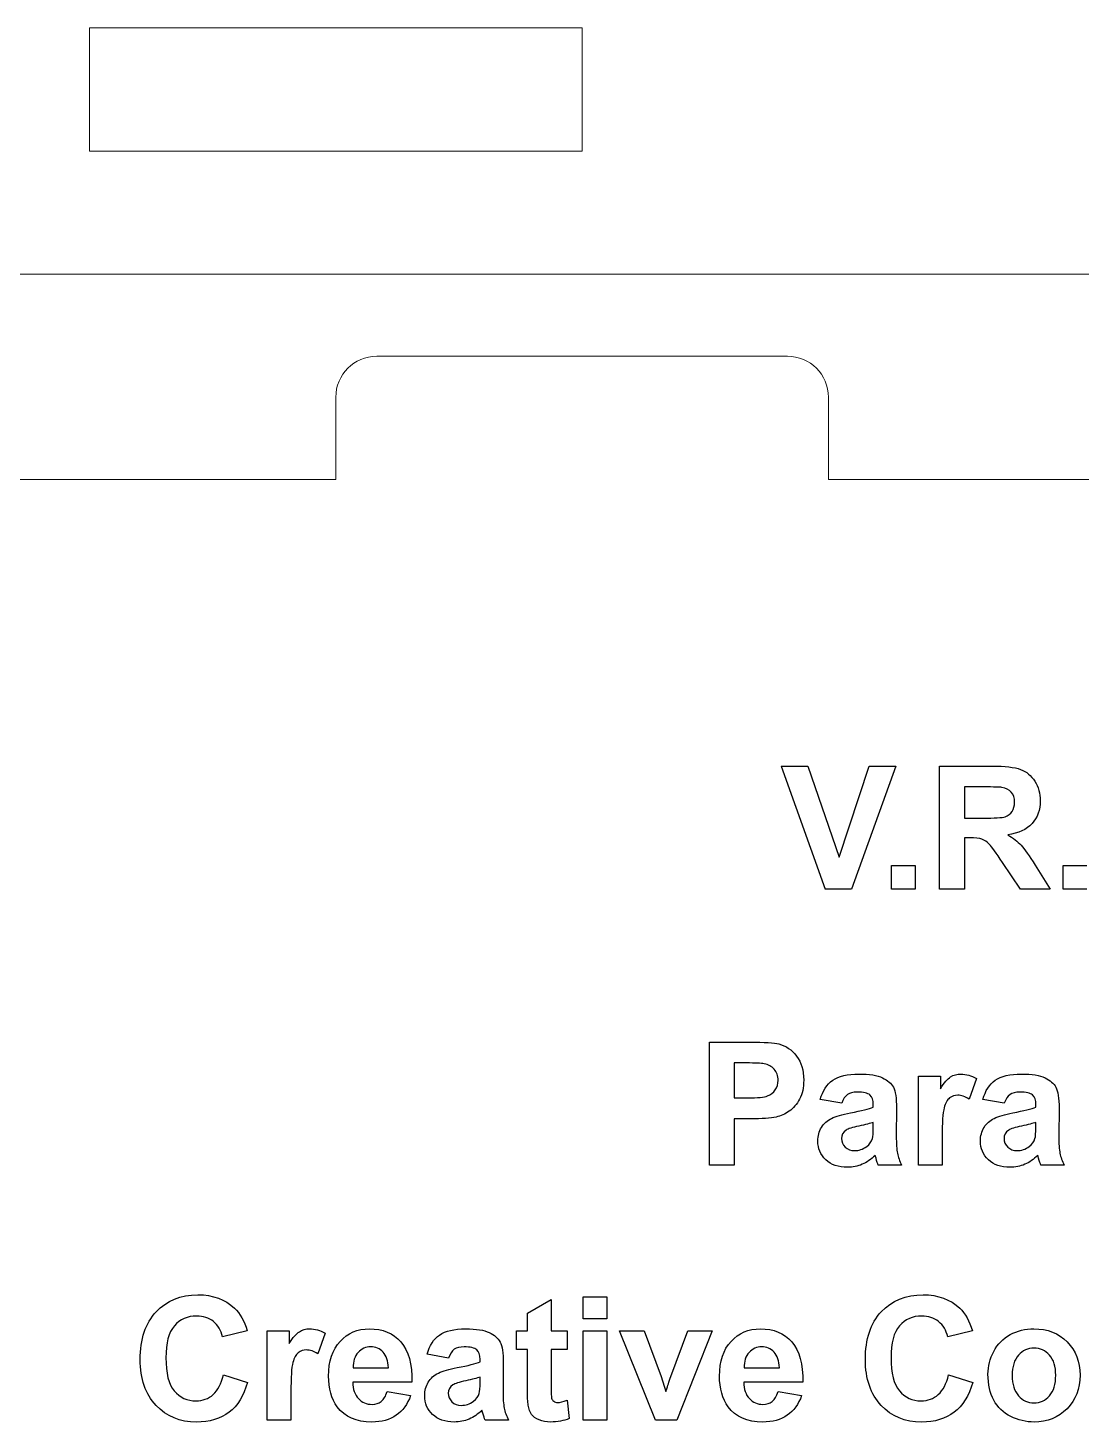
# Model space of a CAD drawing. Header units: millimetres. Extents: x 0 to 177, y 0 to 143.
# Drawn here: x 102 to 127.65, y 76.23 to 110.2 of the extents above; entities that cross this region are included whole.
import ezdxf

# ---------------------------------------------------------------- set-up
doc = ezdxf.new("R2010")
doc.units = ezdxf.units.MM
doc.layers.get('0').update_dxf_attribs({"lineweight": 13})
doc.layers.add('text', color=2, linetype='Continuous', lineweight=25)

msp = doc.modelspace()

# ---------------------------------------------------------------- linework, layer by layer
for p, q in [((115.5, 110.2), (103.5, 110.2)), ((103.5, 110.2), (103.5, 107.2)), ((115.5, 107.2), (115.5, 110.2)), ((103.5, 107.2), (115.5, 107.2)), ((85, 104.2), (170, 104.2)), ((120.5, 102.2), (110.5, 102.2)), ((109.5, 101.2), (109.5, 99.2)), ((121.5, 99.2), (121.5, 101.2)), ((109.5, 99.2), (91, 99.2)), ((145.5, 99.2), (121.5, 99.2))]:
    msp.add_line(p, q)
for centre, start, end in [((110.5, 101.2), 90, 180), ((120.5, 101.2), 0, 90)]:
    msp.add_arc(centre, 1, start, end)
at = {"layer": 'text'}
for p, q in [((120.345, 92.213), (121.001, 92.213)), ((120.345, 92.213), (121.417, 89.213)), ((121.001, 92.213), (121.761, 89.993)), ((121.761, 89.993), (122.495, 92.213)), ((123.138, 92.213), (122.064, 89.213)), ((122.495, 92.213), (123.138, 92.213)), ((124.205, 89.213), (124.205, 92.213)), ((124.205, 92.213), (125.48, 92.213)), ((125.284, 91.705), (124.811, 91.705)), ((124.811, 91.705), (124.811, 90.944)), ((124.811, 90.944), (125.259, 90.944)), ((124.933, 90.465), (124.811, 90.465)), ((124.811, 90.465), (124.811, 89.213)), ((123.036, 89.213), (123.036, 89.788)), ((123.036, 89.788), (123.611, 89.788)), ((123.611, 89.788), (123.611, 89.213)), ((126.178, 89.213), (125.74, 89.865)), ((126.536, 89.798), (126.902, 89.213)), ((127.216, 89.213), (127.216, 89.788)), ((127.216, 89.788), (127.791, 89.788)), ((122.064, 89.213), (121.417, 89.213)), ((123.611, 89.213), (123.036, 89.213)), ((124.811, 89.213), (124.205, 89.213)), ((126.902, 89.213), (126.178, 89.213)), ((127.791, 89.213), (127.216, 89.213)), ((118.601, 82.488), (118.601, 85.488)), ((118.601, 85.488), (119.573, 85.488)), ((119.206, 84.98), (119.206, 84.129)), ((119.499, 84.98), (119.206, 84.98)), ((123.695, 82.488), (123.695, 84.661)), ((123.695, 84.661), (124.229, 84.661)), ((124.229, 84.661), (124.229, 84.352)), ((125.103, 84.602), (124.925, 84.101)), ((119.206, 84.129), (119.538, 84.129)), ((121.824, 83.998), (121.302, 84.092)), ((122.593, 83.906), (122.593, 83.963)), ((125.784, 83.998), (125.262, 84.092)), ((126.553, 83.906), (126.553, 83.963)), ((119.602, 83.619), (119.206, 83.619)), ((119.206, 83.619), (119.206, 82.488)), ((123.157, 83.873), (123.152, 83.202)), ((127.118, 83.873), (127.112, 83.202)), ((122.593, 83.417), (122.593, 83.532)), ((126.553, 83.417), (126.553, 83.532)), ((124.27, 83.159), (124.27, 82.488)), ((119.206, 82.488), (118.601, 82.488)), ((123.283, 82.488), (122.714, 82.488)), ((124.27, 82.488), (123.695, 82.488)), ((127.243, 82.488), (126.674, 82.488)), ((114.169, 78.886), (114.746, 79.221)), ((114.746, 79.221), (114.746, 78.454)), ((115.525, 78.748), (115.525, 79.281)), ((115.525, 79.281), (116.099, 79.281)), ((116.099, 79.281), (116.099, 78.748)), ((114.169, 78.454), (114.169, 78.886)), ((116.099, 78.748), (115.525, 78.748)), ((107.342, 78.454), (106.742, 78.311)), ((107.832, 76.281), (107.832, 78.454)), ((107.832, 78.454), (108.365, 78.454)), ((108.365, 78.454), (108.365, 78.145)), ((109.239, 78.395), (109.061, 77.893)), ((113.904, 77.995), (113.904, 78.454)), ((113.904, 78.454), (114.169, 78.454)), ((114.746, 78.454), (115.138, 78.454)), ((115.138, 78.454), (115.138, 77.995)), ((115.525, 76.281), (115.525, 78.454)), ((115.525, 78.454), (116.099, 78.454)), ((116.099, 78.454), (116.099, 76.281)), ((117.285, 76.281), (116.409, 78.454)), ((116.409, 78.454), (117.013, 78.454)), ((117.013, 78.454), (117.422, 77.345)), ((117.662, 77.345), (118.075, 78.454)), ((118.666, 78.454), (117.803, 76.281)), ((118.075, 78.454), (118.666, 78.454)), ((125.005, 78.454), (124.405, 78.311)), ((112.246, 77.791), (111.724, 77.885)), ((114.169, 77.995), (113.904, 77.995)), ((114.169, 77.048), (114.169, 77.995)), ((115.138, 77.995), (114.746, 77.995)), ((114.746, 77.995), (114.746, 77.119)), ((109.922, 77.554), (110.782, 77.554)), ((113.015, 77.699), (113.015, 77.756)), ((113.58, 77.666), (113.574, 76.995)), ((119.445, 77.554), (120.305, 77.554)), ((106.763, 77.384), (107.349, 77.197)), ((111.353, 77.201), (109.912, 77.201)), ((113.015, 77.21), (113.015, 77.324)), ((117.422, 77.345), (117.541, 76.975)), ((120.876, 77.201), (119.435, 77.201)), ((124.426, 77.384), (125.013, 77.197)), ((108.406, 76.952), (108.406, 76.281)), ((110.749, 76.972), (111.322, 76.876)), ((120.272, 76.972), (120.845, 76.876)), ((115.136, 76.763), (115.186, 76.317)), ((108.406, 76.281), (107.832, 76.281)), ((113.705, 76.281), (113.136, 76.281)), ((116.099, 76.281), (115.525, 76.281)), ((117.803, 76.281), (117.285, 76.281))]:
    msp.add_line(p, q, dxfattribs=at)
for points in [[(125.48, 92.213), (125.801, 92.213), (126.033, 92.186), (126.179, 92.132)], [(126.179, 92.132), (126.324, 92.078), (126.44, 91.982), (126.528, 91.844)], [(126.528, 91.844), (126.615, 91.707), (126.659, 91.549), (126.659, 91.371)], [(125.726, 91.695), (125.676, 91.702), (125.529, 91.705), (125.284, 91.705)], [(125.954, 91.577), (125.9, 91.639), (125.824, 91.679), (125.726, 91.695)], [(126.034, 91.333), (126.034, 91.433), (126.008, 91.515), (125.954, 91.577)], [(125.803, 90.981), (125.876, 91.005), (125.932, 91.047), (125.973, 91.108)], [(125.973, 91.108), (126.014, 91.168), (126.034, 91.243), (126.034, 91.333)], [(126.659, 91.371), (126.659, 91.147), (126.592, 90.961), (126.46, 90.814)], [(125.259, 90.944), (125.55, 90.944), (125.731, 90.956), (125.803, 90.981)], [(126.46, 90.814), (126.328, 90.667), (126.13, 90.575), (125.867, 90.537)], [(125.239, 90.431), (125.175, 90.454), (125.073, 90.465), (124.933, 90.465)], [(125.421, 90.307), (125.363, 90.367), (125.303, 90.409), (125.239, 90.431)], [(125.867, 90.537), (125.998, 90.46), (126.106, 90.376), (126.191, 90.285)], [(125.74, 89.865), (125.584, 90.099), (125.478, 90.246), (125.421, 90.307)], [(126.191, 90.285), (126.277, 90.193), (126.391, 90.031), (126.536, 89.798)], [(119.573, 85.488), (119.941, 85.488), (120.181, 85.473), (120.293, 85.443)], [(120.293, 85.443), (120.465, 85.398), (120.609, 85.3), (120.725, 85.149)], [(119.935, 84.96), (119.863, 84.974), (119.717, 84.98), (119.499, 84.98)], [(120.178, 84.827), (120.114, 84.898), (120.033, 84.942), (119.935, 84.96)], [(120.725, 85.149), (120.841, 84.999), (120.898, 84.804), (120.898, 84.565)], [(120.274, 84.557), (120.274, 84.666), (120.242, 84.756), (120.178, 84.827)], [(121.604, 84.559), (121.748, 84.66), (121.961, 84.71), (122.243, 84.71)], [(122.243, 84.71), (122.499, 84.71), (122.69, 84.68), (122.816, 84.619)], [(122.816, 84.619), (122.941, 84.558), (123.03, 84.481), (123.081, 84.388)], [(124.229, 84.352), (124.32, 84.498), (124.403, 84.594), (124.476, 84.641)], [(124.476, 84.641), (124.549, 84.687), (124.632, 84.71), (124.724, 84.71)], [(124.724, 84.71), (124.855, 84.71), (124.981, 84.674), (125.103, 84.602)], [(125.564, 84.559), (125.708, 84.66), (125.921, 84.71), (126.203, 84.71)], [(126.203, 84.71), (126.459, 84.71), (126.65, 84.68), (126.776, 84.619)], [(126.776, 84.619), (126.902, 84.558), (126.99, 84.481), (127.041, 84.388)], [(120.017, 84.176), (120.097, 84.208), (120.16, 84.257), (120.206, 84.324)], [(120.206, 84.324), (120.251, 84.39), (120.274, 84.468), (120.274, 84.557)], [(120.898, 84.565), (120.898, 84.381), (120.865, 84.226), (120.798, 84.1)], [(121.302, 84.092), (121.36, 84.303), (121.461, 84.458), (121.604, 84.559)], [(122.202, 84.27), (122.1, 84.27), (122.02, 84.25), (121.963, 84.21)], [(122.511, 84.2), (122.456, 84.247), (122.354, 84.27), (122.202, 84.27)], [(123.081, 84.388), (123.132, 84.295), (123.157, 84.123), (123.157, 83.873)], [(125.262, 84.092), (125.32, 84.303), (125.421, 84.458), (125.564, 84.559)], [(126.162, 84.27), (126.06, 84.27), (125.98, 84.25), (125.923, 84.21)], [(126.471, 84.2), (126.417, 84.247), (126.314, 84.27), (126.162, 84.27)], [(127.041, 84.388), (127.092, 84.295), (127.118, 84.123), (127.118, 83.873)], [(119.538, 84.129), (119.777, 84.129), (119.936, 84.145), (120.017, 84.176)], [(120.798, 84.1), (120.732, 83.975), (120.647, 83.876), (120.544, 83.805)], [(121.963, 84.21), (121.905, 84.17), (121.859, 84.099), (121.824, 83.998)], [(122.593, 83.963), (122.593, 84.074), (122.565, 84.153), (122.511, 84.2)], [(124.45, 84.128), (124.394, 84.084), (124.35, 84.003), (124.318, 83.888)], [(124.655, 84.195), (124.574, 84.195), (124.506, 84.172), (124.45, 84.128)], [(124.925, 84.101), (124.828, 84.163), (124.738, 84.195), (124.655, 84.195)], [(125.923, 84.21), (125.865, 84.17), (125.819, 84.099), (125.784, 83.998)], [(126.553, 83.963), (126.553, 84.074), (126.526, 84.153), (126.471, 84.2)], [(120.23, 83.663), (120.085, 83.634), (119.876, 83.619), (119.602, 83.619)], [(120.544, 83.805), (120.441, 83.733), (120.336, 83.686), (120.23, 83.663)], [(121.33, 83.41), (121.389, 83.506), (121.471, 83.58), (121.577, 83.631)], [(121.577, 83.631), (121.683, 83.682), (121.835, 83.727), (122.034, 83.765)], [(122.034, 83.765), (122.303, 83.815), (122.489, 83.862), (122.593, 83.906)], [(124.318, 83.888), (124.286, 83.772), (124.27, 83.529), (124.27, 83.159)], [(125.29, 83.41), (125.349, 83.506), (125.431, 83.58), (125.537, 83.631)], [(125.537, 83.631), (125.643, 83.682), (125.795, 83.727), (125.994, 83.765)], [(125.994, 83.765), (126.263, 83.815), (126.449, 83.862), (126.553, 83.906)], [(121.242, 83.081), (121.242, 83.204), (121.272, 83.314), (121.33, 83.41)], [(121.93, 83.343), (121.855, 83.29), (121.817, 83.223), (121.817, 83.141)], [(122.243, 83.444), (122.083, 83.41), (121.979, 83.376), (121.93, 83.343)], [(122.593, 83.532), (122.519, 83.507), (122.402, 83.478), (122.243, 83.444)], [(122.571, 83.137), (122.585, 83.186), (122.593, 83.279), (122.593, 83.417)], [(125.202, 83.081), (125.202, 83.204), (125.232, 83.314), (125.29, 83.41)], [(125.89, 83.343), (125.815, 83.29), (125.777, 83.223), (125.777, 83.141)], [(126.203, 83.444), (126.043, 83.41), (125.939, 83.376), (125.89, 83.343)], [(126.553, 83.532), (126.479, 83.507), (126.362, 83.478), (126.203, 83.444)], [(126.531, 83.137), (126.545, 83.186), (126.553, 83.279), (126.553, 83.417)], [(121.436, 82.621), (121.307, 82.743), (121.242, 82.896), (121.242, 83.081)], [(121.817, 83.141), (121.817, 83.06), (121.847, 82.991), (121.907, 82.932)], [(121.907, 82.932), (121.967, 82.873), (122.044, 82.844), (122.137, 82.844)], [(122.137, 82.844), (122.24, 82.844), (122.339, 82.878), (122.433, 82.946)], [(122.433, 82.946), (122.503, 82.998), (122.549, 83.062), (122.571, 83.137)], [(123.152, 83.202), (123.152, 83.011), (123.161, 82.87), (123.179, 82.78)], [(125.396, 82.621), (125.267, 82.743), (125.202, 82.896), (125.202, 83.081)], [(125.777, 83.141), (125.777, 83.06), (125.807, 82.991), (125.867, 82.932)], [(125.867, 82.932), (125.928, 82.873), (126.004, 82.844), (126.097, 82.844)], [(126.097, 82.844), (126.2, 82.844), (126.299, 82.878), (126.393, 82.946)], [(126.393, 82.946), (126.463, 82.998), (126.509, 83.062), (126.531, 83.137)], [(127.112, 83.202), (127.112, 83.011), (127.121, 82.87), (127.139, 82.78)], [(121.965, 82.439), (121.741, 82.439), (121.565, 82.5), (121.436, 82.621)], [(122.638, 82.725), (122.54, 82.63), (122.435, 82.558), (122.323, 82.511)], [(122.659, 82.658), (122.649, 82.692), (122.642, 82.714), (122.638, 82.725)], [(122.714, 82.488), (122.698, 82.526), (122.68, 82.583), (122.659, 82.658)], [(123.179, 82.78), (123.198, 82.689), (123.232, 82.592), (123.283, 82.488)], [(125.925, 82.439), (125.701, 82.439), (125.525, 82.5), (125.396, 82.621)], [(126.598, 82.725), (126.5, 82.63), (126.395, 82.558), (126.283, 82.511)], [(126.619, 82.658), (126.609, 82.692), (126.602, 82.714), (126.598, 82.725)], [(126.674, 82.488), (126.659, 82.526), (126.64, 82.583), (126.619, 82.658)], [(127.139, 82.78), (127.158, 82.689), (127.192, 82.592), (127.243, 82.488)], [(122.323, 82.511), (122.211, 82.463), (122.092, 82.439), (121.965, 82.439)], [(126.283, 82.511), (126.171, 82.463), (126.052, 82.439), (125.925, 82.439)], [(105.123, 78.917), (105.381, 79.194), (105.72, 79.332), (106.14, 79.332)], [(106.14, 79.332), (106.507, 79.332), (106.805, 79.223), (107.035, 79.006)], [(122.786, 78.917), (123.044, 79.194), (123.383, 79.332), (123.804, 79.332)], [(123.804, 79.332), (124.171, 79.332), (124.469, 79.223), (124.698, 79.006)], [(104.736, 77.754), (104.736, 78.253), (104.865, 78.641), (105.123, 78.917)], [(106.109, 78.814), (105.887, 78.814), (105.707, 78.734), (105.568, 78.575)], [(106.52, 78.679), (106.407, 78.769), (106.271, 78.814), (106.109, 78.814)], [(107.035, 79.006), (107.171, 78.878), (107.273, 78.694), (107.342, 78.454)], [(122.4, 77.754), (122.4, 78.253), (122.528, 78.641), (122.786, 78.917)], [(123.773, 78.814), (123.55, 78.814), (123.37, 78.734), (123.231, 78.575)], [(124.183, 78.679), (124.071, 78.769), (123.934, 78.814), (123.773, 78.814)], [(124.698, 79.006), (124.834, 78.878), (124.936, 78.694), (125.005, 78.454)], [(105.568, 78.575), (105.43, 78.415), (105.361, 78.157), (105.361, 77.799)], [(106.742, 78.311), (106.707, 78.466), (106.633, 78.589), (106.52, 78.679)], [(108.612, 78.433), (108.685, 78.48), (108.768, 78.503), (108.861, 78.503)], [(108.861, 78.503), (108.992, 78.503), (109.118, 78.467), (109.239, 78.395)], [(109.605, 78.197), (109.793, 78.401), (110.031, 78.503), (110.319, 78.503)], [(110.319, 78.503), (110.642, 78.503), (110.898, 78.396), (111.085, 78.183)], [(112.027, 78.352), (112.17, 78.452), (112.383, 78.503), (112.665, 78.503)], [(112.665, 78.503), (112.922, 78.503), (113.113, 78.472), (113.238, 78.412)], [(119.128, 78.197), (119.316, 78.401), (119.554, 78.503), (119.842, 78.503)], [(119.842, 78.503), (120.165, 78.503), (120.421, 78.396), (120.608, 78.183)], [(123.231, 78.575), (123.093, 78.415), (123.024, 78.157), (123.024, 77.799)], [(124.405, 78.311), (124.37, 78.466), (124.296, 78.589), (124.183, 78.679)], [(125.927, 78.362), (126.1, 78.456), (126.293, 78.503), (126.505, 78.503)], [(126.505, 78.503), (126.834, 78.503), (127.104, 78.396), (127.314, 78.183)], [(108.365, 78.145), (108.457, 78.291), (108.539, 78.387), (108.612, 78.433)], [(109.323, 77.351), (109.323, 77.711), (109.417, 77.993), (109.605, 78.197)], [(111.085, 78.183), (111.272, 77.969), (111.361, 77.642), (111.353, 77.201)], [(111.724, 77.885), (111.783, 78.095), (111.883, 78.251), (112.027, 78.352)], [(113.238, 78.412), (113.364, 78.351), (113.452, 78.274), (113.503, 78.181)], [(113.503, 78.181), (113.554, 78.087), (113.58, 77.916), (113.58, 77.666)], [(118.846, 77.351), (118.846, 77.711), (118.94, 77.993), (119.128, 78.197)], [(120.608, 78.183), (120.795, 77.969), (120.884, 77.642), (120.876, 77.201)], [(125.527, 77.953), (125.622, 78.131), (125.755, 78.267), (125.927, 78.362)], [(127.314, 78.183), (127.524, 77.969), (127.629, 77.699), (127.629, 77.373)], [(105.361, 77.799), (105.361, 77.42), (105.429, 77.149), (105.565, 76.989)], [(108.586, 77.921), (108.53, 77.876), (108.486, 77.796), (108.454, 77.68)], [(108.791, 77.987), (108.711, 77.987), (108.642, 77.965), (108.586, 77.921)], [(109.061, 77.893), (108.964, 77.956), (108.874, 77.987), (108.791, 77.987)], [(110.043, 77.926), (109.961, 77.834), (109.921, 77.71), (109.922, 77.554)], [(110.354, 78.063), (110.228, 78.063), (110.125, 78.017), (110.043, 77.926)], [(110.652, 77.933), (110.571, 78.019), (110.471, 78.063), (110.354, 78.063)], [(110.782, 77.554), (110.777, 77.72), (110.734, 77.846), (110.652, 77.933)], [(112.385, 78.003), (112.328, 77.963), (112.281, 77.892), (112.246, 77.791)], [(112.625, 78.063), (112.522, 78.063), (112.442, 78.043), (112.385, 78.003)], [(112.933, 77.992), (112.879, 78.039), (112.776, 78.063), (112.625, 78.063)], [(113.015, 77.756), (113.015, 77.867), (112.988, 77.945), (112.933, 77.992)], [(119.566, 77.926), (119.484, 77.834), (119.444, 77.71), (119.445, 77.554)], [(119.877, 78.063), (119.751, 78.063), (119.648, 78.017), (119.566, 77.926)], [(120.175, 77.933), (120.094, 78.019), (119.994, 78.063), (119.877, 78.063)], [(120.305, 77.554), (120.3, 77.72), (120.257, 77.846), (120.175, 77.933)], [(123.024, 77.799), (123.024, 77.42), (123.092, 77.149), (123.228, 76.989)], [(125.386, 77.398), (125.386, 77.589), (125.433, 77.774), (125.527, 77.953)], [(126.129, 77.862), (126.027, 77.748), (125.976, 77.583), (125.976, 77.367)], [(126.507, 78.034), (126.357, 78.034), (126.231, 77.977), (126.129, 77.862)], [(126.885, 77.862), (126.784, 77.977), (126.658, 78.034), (126.507, 78.034)], [(127.037, 77.371), (127.037, 77.584), (126.987, 77.748), (126.885, 77.862)], [(105.121, 76.638), (104.865, 76.91), (104.736, 77.282), (104.736, 77.754)], [(108.454, 77.68), (108.422, 77.564), (108.406, 77.322), (108.406, 76.952)], [(111.999, 77.424), (112.105, 77.475), (112.257, 77.519), (112.457, 77.557)], [(112.457, 77.557), (112.725, 77.608), (112.912, 77.655), (113.015, 77.699)], [(122.784, 76.638), (122.528, 76.91), (122.4, 77.282), (122.4, 77.754)], [(106.513, 76.901), (106.629, 77.003), (106.712, 77.164), (106.763, 77.384)], [(107.349, 77.197), (107.259, 76.87), (107.11, 76.627), (106.9, 76.468)], [(109.537, 76.602), (109.394, 76.8), (109.323, 77.049), (109.323, 77.351)], [(109.912, 77.201), (109.916, 77.031), (109.962, 76.898), (110.051, 76.803)], [(111.665, 76.874), (111.665, 76.997), (111.694, 77.106), (111.753, 77.202)], [(111.753, 77.202), (111.811, 77.299), (111.894, 77.372), (111.999, 77.424)], [(112.352, 77.136), (112.277, 77.083), (112.24, 77.015), (112.24, 76.933)], [(112.665, 77.236), (112.506, 77.202), (112.401, 77.169), (112.352, 77.136)], [(113.015, 77.324), (112.941, 77.3), (112.825, 77.27), (112.665, 77.236)], [(112.993, 76.929), (113.008, 76.978), (113.015, 77.072), (113.015, 77.21)], [(114.746, 77.119), (114.746, 76.942), (114.749, 76.839), (114.757, 76.81)], [(117.541, 76.975), (117.572, 77.068), (117.592, 77.131), (117.6, 77.161)], [(117.6, 77.161), (117.619, 77.222), (117.64, 77.283), (117.662, 77.345)], [(119.06, 76.602), (118.917, 76.8), (118.846, 77.049), (118.846, 77.351)], [(119.435, 77.201), (119.439, 77.031), (119.485, 76.898), (119.574, 76.803)], [(124.176, 76.901), (124.292, 77.003), (124.375, 77.164), (124.426, 77.384)], [(125.013, 77.197), (124.923, 76.87), (124.773, 76.627), (124.563, 76.468)], [(125.527, 76.763), (125.433, 76.937), (125.386, 77.148), (125.386, 77.398)], [(125.976, 77.367), (125.976, 77.152), (126.027, 76.986), (126.129, 76.872)], [(126.885, 76.872), (126.987, 76.986), (127.037, 77.153), (127.037, 77.371)], [(127.629, 77.373), (127.629, 77.045), (127.523, 76.772), (127.311, 76.556)], [(105.565, 76.989), (105.702, 76.828), (105.879, 76.747), (106.097, 76.747)], [(106.097, 76.747), (106.258, 76.747), (106.397, 76.798), (106.513, 76.901)], [(110.051, 76.803), (110.14, 76.709), (110.25, 76.661), (110.382, 76.661)], [(110.609, 76.735), (110.671, 76.784), (110.717, 76.863), (110.749, 76.972)], [(111.322, 76.876), (111.248, 76.666), (111.132, 76.506), (110.973, 76.396)], [(111.858, 76.414), (111.729, 76.535), (111.665, 76.689), (111.665, 76.874)], [(112.24, 76.933), (112.24, 76.853), (112.27, 76.783), (112.33, 76.725)], [(112.855, 76.739), (112.925, 76.791), (112.971, 76.854), (112.993, 76.929)], [(113.574, 76.995), (113.574, 76.804), (113.583, 76.663), (113.602, 76.572)], [(114.187, 76.643), (114.175, 76.71), (114.169, 76.845), (114.169, 77.048)], [(114.757, 76.81), (114.764, 76.78), (114.781, 76.756), (114.808, 76.737)], [(119.574, 76.803), (119.663, 76.709), (119.773, 76.661), (119.905, 76.661)], [(120.132, 76.735), (120.194, 76.784), (120.24, 76.863), (120.272, 76.972)], [(120.845, 76.876), (120.771, 76.666), (120.655, 76.506), (120.496, 76.396)], [(123.228, 76.989), (123.365, 76.828), (123.542, 76.747), (123.76, 76.747)], [(123.76, 76.747), (123.921, 76.747), (124.06, 76.798), (124.176, 76.901)], [(126.129, 76.872), (126.231, 76.757), (126.357, 76.7), (126.507, 76.7)], [(126.507, 76.7), (126.658, 76.7), (126.784, 76.757), (126.885, 76.872)], [(106.104, 76.23), (105.705, 76.23), (105.378, 76.366), (105.121, 76.638)], [(106.9, 76.468), (106.691, 76.309), (106.425, 76.23), (106.104, 76.23)], [(110.376, 76.232), (109.999, 76.232), (109.719, 76.355), (109.537, 76.602)], [(110.382, 76.661), (110.472, 76.661), (110.548, 76.686), (110.609, 76.735)], [(112.33, 76.725), (112.39, 76.666), (112.466, 76.637), (112.559, 76.637)], [(112.559, 76.637), (112.663, 76.637), (112.761, 76.671), (112.855, 76.739)], [(113.06, 76.518), (112.962, 76.423), (112.857, 76.351), (112.745, 76.303)], [(113.081, 76.451), (113.071, 76.485), (113.064, 76.507), (113.06, 76.518)], [(113.136, 76.281), (113.121, 76.319), (113.102, 76.376), (113.081, 76.451)], [(113.602, 76.572), (113.62, 76.482), (113.655, 76.384), (113.705, 76.281)], [(114.268, 76.419), (114.229, 76.474), (114.202, 76.549), (114.187, 76.643)], [(114.808, 76.737), (114.834, 76.718), (114.867, 76.708), (114.905, 76.708)], [(114.905, 76.708), (114.958, 76.708), (115.035, 76.727), (115.136, 76.763)], [(119.899, 76.232), (119.522, 76.232), (119.242, 76.355), (119.06, 76.602)], [(119.905, 76.661), (119.995, 76.661), (120.071, 76.686), (120.132, 76.735)], [(123.767, 76.23), (123.368, 76.23), (123.041, 76.366), (122.784, 76.638)], [(124.563, 76.468), (124.354, 76.309), (124.089, 76.23), (123.767, 76.23)], [(125.94, 76.367), (125.759, 76.457), (125.622, 76.589), (125.527, 76.763)], [(127.311, 76.556), (127.099, 76.34), (126.832, 76.232), (126.509, 76.232)], [(110.973, 76.396), (110.814, 76.286), (110.615, 76.232), (110.376, 76.232)], [(112.387, 76.232), (112.163, 76.232), (111.987, 76.292), (111.858, 76.414)], [(112.745, 76.303), (112.633, 76.255), (112.514, 76.232), (112.387, 76.232)], [(114.451, 76.284), (114.368, 76.319), (114.307, 76.364), (114.268, 76.419)], [(114.731, 76.232), (114.628, 76.232), (114.534, 76.249), (114.451, 76.284)], [(115.186, 76.317), (115.052, 76.26), (114.9, 76.232), (114.731, 76.232)], [(120.496, 76.396), (120.337, 76.286), (120.138, 76.232), (119.899, 76.232)], [(126.509, 76.232), (126.31, 76.232), (126.12, 76.277), (125.94, 76.367)]]:
    msp.add_open_spline(points, degree=3, dxfattribs=at)

doc.saveas('drawing.dxf')
